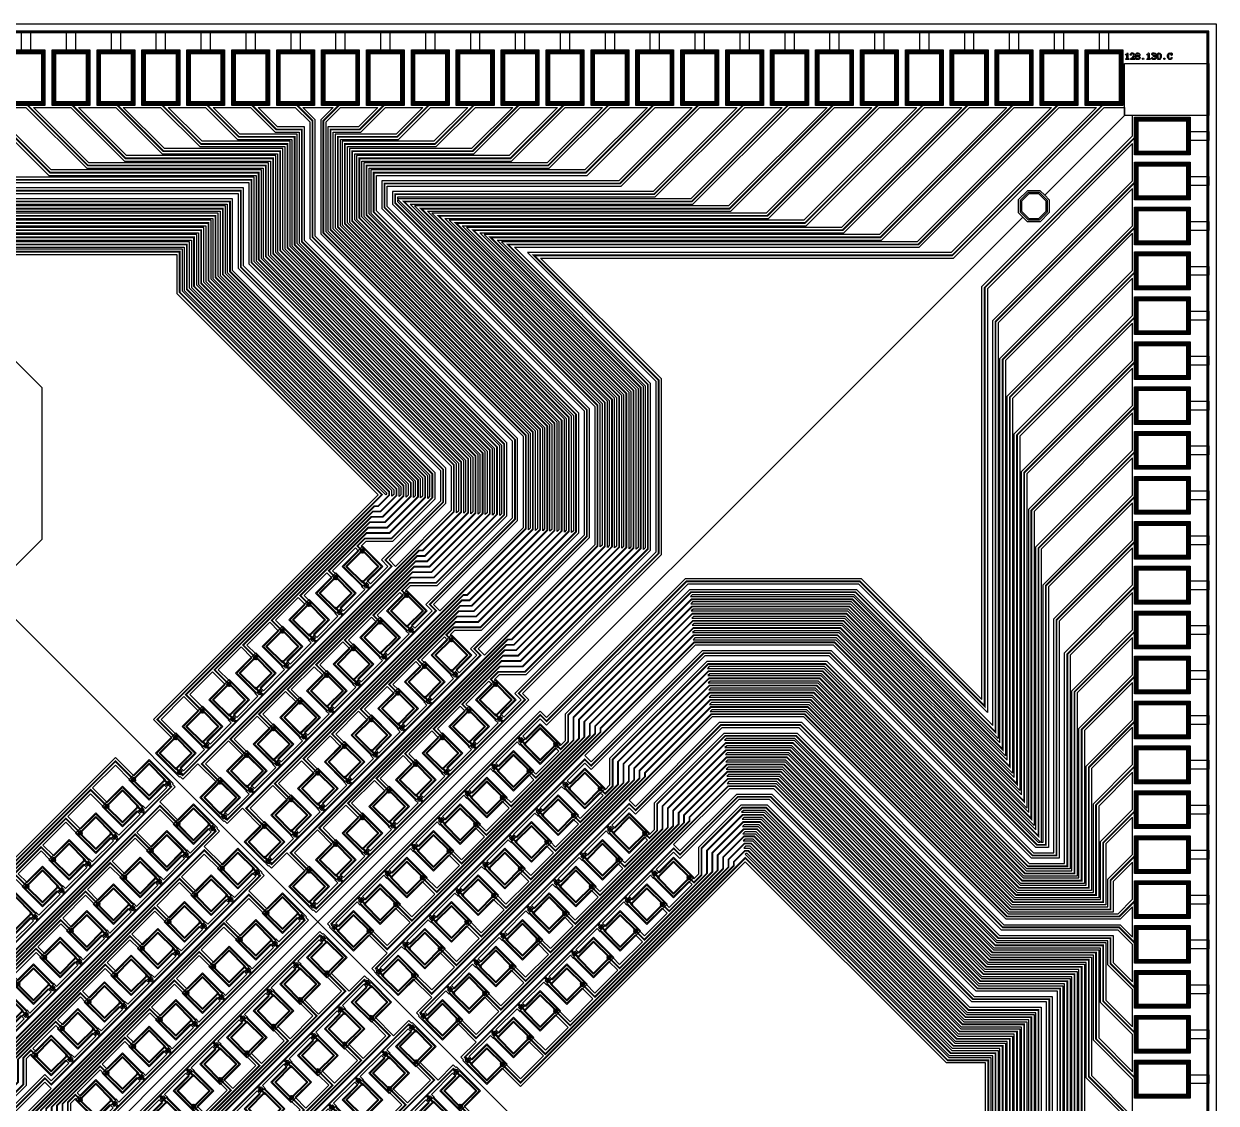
# Model space of a CAD drawing. Extents: x -87611 to 96139, y 77822 to 138139.
# Drawn here: x 74599 to 81237, y 81813 to 87822 of the extents above; entities that cross this region are included whole.
import ezdxf

# ---------------------------------------------------------------- set-up
doc = ezdxf.new("R2010")
doc.units = 0
doc.header["$MEASUREMENT"] = 0
doc.layers.get('0').update_dxf_attribs({"color": 6})
for name, color, linetype in [('L10D0 Abs', 4, 'Continuous'), ('L12D0 Etch', 190, 'Continuous'), ('L14D0 Au', 2, 'Continuous'), ('L15D0 PVIA', 7, 'Continuous'), ('L18D0 SU8', 7, 'Continuous'), ('L1D0 Plug', 200, 'Continuous'), ('L3D0 Base', 3, 'Continuous'), ('L4D0 Cntr', 1, 'Continuous'), ('L50D0 SiO2', 52, 'Continuous'), ('L7D0 DE', 42, 'Continuous'), ('L8D0 Wire', 5, 'Continuous'), ('L9D0 Cont', 30, 'Continuous')]:
    doc.layers.add(name, color=color, linetype=linetype)

# ---------------------------------------------------------------- blocks, each defined once
blk = doc.blocks.new('_PRBE_BTM')
at = {"layer": 'L1D0 Plug'}
blk.add_lwpolyline([(-25, -12.5), (-25, 12.5), (-11, 12.5), (-11, -12.5)], close=True, dxfattribs=at)
at = {"layer": 'L3D0 Base'}
for points in [[(-55, 2.5), (-45, 2.5), (-45, -2.5), (-55, -2.5)], [(-3.75, -5), (-8.75, -2.5), (-45, -2.5), (-45, 2.5), (-8.75, 2.5), (-3.75, 5), (0, 5), (0, -5)]]:
    blk.add_lwpolyline(points, close=True, dxfattribs=at)
at = {"layer": 'L9D0 Cont'}
blk.add_lwpolyline([(-20, -6.5), (-20, 6.5), (-16, 6.5), (-16, -6.5)], close=True, dxfattribs=at)
blk = doc.blocks.new('PIX130')
at = {"layer": 'L3D0 Base'}
blk.add_lwpolyline([(-65, -65), (-65, 65), (65, 65), (65, -65)], close=True, dxfattribs=at)
at = {"layer": 'L4D0 Cntr'}
blk.add_lwpolyline([(-63, -63), (-63, 63), (63, 63), (63, -63)], close=True, dxfattribs=at)
at = {"layer": 'L7D0 DE'}
blk.add_lwpolyline([(-80, -80), (-80, 80), (80, 80), (80, -80)], close=True, dxfattribs=at)
blk = doc.blocks.new('PIX130A')
at = {"layer": 'L10D0 Abs'}
blk.add_lwpolyline([(-61, -61), (-61, 61), (61, 61), (61, -61)], close=True, dxfattribs=at)
at = {"linetype": 'Continuous'}
blk.add_blockref('PIX130', (0, 0), dxfattribs=at)
blk = doc.blocks.new('_128SUB_TRCE130')
at = {"layer": 'L14D0 Au'}
for points in [[(-40, 1285), (-40, 1400), (-190, 1400), (-190, 1399.997), (-215, 1399.997), (-215, 1579.997), (-190, 1579.997), (-190, 1460), (-40, 1460), (-40, 1452.5), (-15, 1452.5), (-15, 1285)], [(-40, 1075), (-40, 1190), (-190, 1190), (-190, 1189.997), (-230, 1189.997), (-230, 1369.997), (-190, 1369.997), (-190, 1250), (-40, 1250), (-40, 1242.5), (-15, 1242.5), (-15, 1075)], [(-40, 865), (-40, 980), (-190, 980), (-190, 979.997), (-245, 979.997), (-245, 1159.997), (-190, 1159.997), (-190, 1040), (-40, 1040), (-40, 1032.5), (-15, 1032.5), (-15, 865)], [(-40, 655), (-40, 770), (-190, 770), (-190, 769.997), (-260, 769.997), (-260, 949.997), (-190, 949.997), (-190, 830), (-40, 830), (-40, 822.5), (-15, 822.5), (-15, 655)], [(-40, 445), (-40, 560), (-190, 560), (-190, 559.997), (-275, 559.997), (-275, 739.997), (-190, 739.997), (-190, 620), (-40, 620), (-40, 612.5), (-15, 612.5), (-15, 445)], [(-40, 235), (-40, 350), (-190, 350), (-190, 349.997), (-290, 349.997), (-290, 529.997), (-190, 529.997), (-190, 410), (-40, 410), (-40, 402.5), (-15, 402.5), (-15, 235)], [(-40, 25), (-40, 140), (-190, 140), (-190, 139.997), (-305, 139.997), (-305, 319.997), (-190, 319.997), (-190, 200), (-40, 200), (-40, 192.5), (-15, 192.5), (-15, 25)]]:
    blk.add_lwpolyline(points, close=True, dxfattribs=at)
at = {"layer": 'L3D0 Base', "const_width": 10}
blk.add_lwpolyline([(0, 0), (0, 1650), (-50, 1650), (-50, 1660)], dxfattribs=at)
at = {"layer": 'L8D0 Wire', "const_width": 10}
for points in [[(-188.223, 124.997), (-320, 124.997), (-320, 1834.3)], [(-188.223, 334.997), (-305, 334.997), (-305, 1819.3), (-290, 1834.3), (-290, 1844.3)], [(-188.223, 544.997), (-290, 544.997), (-290, 1791.874), (-260, 1821.874), (-260, 1831.874)], [(-188.223, 754.997), (-275, 754.997), (-275, 1764.447), (-230, 1809.447), (-230, 1819.447)], [(-188.223, 964.997), (-260, 964.997), (-260, 1737.021), (-200, 1797.021), (-200, 1807.021)], [(-188.223, 1174.997), (-245, 1174.997), (-245, 1709.594), (-170, 1784.594), (-170, 1794.594)], [(-188.223, 1384.997), (-230, 1384.997), (-230, 1682.168), (-140, 1772.168), (-140, 1782.168)], [(-188.223, 1594.997), (-215, 1594.997), (-215, 1654.742), (-110, 1759.742), (-110, 1769.742)]]:
    blk.add_lwpolyline(points, dxfattribs=at)
blk = doc.blocks.new('_128PRBE_TOP')
at = {"layer": 'L50D0 SiO2', "linetype": 'Continuous'}
blk.add_lwpolyline([(3.223, 10), (18.223, 10), (18.223, -10), (3.223, -10)], close=True, dxfattribs=at)
at = {"layer": 'L8D0 Wire'}
for points in [[(0, 5), (3.75, 5), (8.223, 0), (8.223, -5), (7.5, -5), (0, -5)], [(23.223, 0), (8.223, 0), (8.223, -5), (23.223, -5)]]:
    blk.add_lwpolyline(points, close=True, dxfattribs=at)
blk = doc.blocks.new('_128SUB130A')
at = {"linetype": 'Continuous'}
for name, p in [('_128SUB_TRCE130', (320, -1834.3)), ('PIX130A', (205, -299.3)), ('_128PRBE_TOP', (131.777, -239.303)), ('_PRBE_BTM', (315, -359.3)), ('PIX130A', (205, -509.3)), ('_128PRBE_TOP', (131.777, -449.303)), ('_PRBE_BTM', (315, -569.3)), ('PIX130A', (205, -719.3)), ('_128PRBE_TOP', (131.777, -659.303)), ('_PRBE_BTM', (315, -779.3)), ('PIX130A', (205, -929.3)), ('_128PRBE_TOP', (131.777, -869.303)), ('_PRBE_BTM', (315, -989.3)), ('PIX130A', (205, -1139.3)), ('_128PRBE_TOP', (131.777, -1079.303)), ('_PRBE_BTM', (315, -1199.3)), ('PIX130A', (205, -1349.3)), ('_128PRBE_TOP', (131.777, -1289.303)), ('_PRBE_BTM', (315, -1409.3)), ('PIX130A', (205, -1559.3)), ('_128PRBE_TOP', (131.777, -1499.303)), ('_PRBE_BTM', (315, -1619.3)), ('PIX130A', (205, -1769.3)), ('_128PRBE_TOP', (131.777, -1709.303)), ('_PRBE_BTM', (315, -1829.3))]:
    blk.add_blockref(name, p, dxfattribs=at)
blk = doc.blocks.new('_SU8_POST')
at = {"layer": 'L18D0 SU8'}
blk.add_lwpolyline([(-28.5, -68.5), (-68.5, -28.5), (-68.5, 28.5), (-28.5, 68.5), (28.5, 68.5), (68.5, 28.5), (68.5, -28.5), (28.5, -68.5)], close=True, dxfattribs=at)
at = {"layer": 'L3D0 Base'}
blk.add_lwpolyline([(-31.5, -76), (-76, -31.5), (-76, 31.5), (-31.5, 76), (31.5, 76), (76, 31.5), (76, -31.5), (31.5, -76)], close=True, dxfattribs=at)
blk = doc.blocks.new('128PAD')
at = {"layer": 'L14D0 Au'}
blk.add_lwpolyline([(-90, 10), (-90, 290), (90, 290), (90, 10)], close=True, dxfattribs=at)
at = {"layer": 'L15D0 PVIA'}
blk.add_lwpolyline([(-85, 15), (-85, 285), (85, 285), (85, 15)], close=True, dxfattribs=at)
at = {"layer": 'L3D0 Base'}
for points in [[(-25, 300), (-25, 410), (25, 410), (25, 300)], [(-100, 0), (-100, 300), (100, 300), (100, 0)]]:
    blk.add_lwpolyline(points, close=True, dxfattribs=at)
at = {"layer": 'L4D0 Cntr'}
blk.add_lwpolyline([(-95, 5), (-95, 295), (95, 295), (95, 5)], close=True, dxfattribs=at)
at = {"layer": 'L8D0 Wire'}
blk.add_lwpolyline([(-105, -5), (-105, 305), (105, 305), (105, -5)], close=True, dxfattribs=at)
blk = doc.blocks.new('_128PADS')
for p in [(-1625, 4550), (-1375, 4550), (-1125, 4550), (-875, 4550), (-625, 4550), (-375, 4550), (-125, 4550), (125, 4550), (375, 4550), (625, 4550), (875, 4550), (1125, 4550), (1375, 4550), (1625, 4550), (1875, 4550), (2125, 4550), (2375, 4550), (2625, 4550), (2875, 4550), (3125, 4550), (3375, 4550), (3625, 4550), (3875, 4550), (4125, 4550), (4375, 4550)]:
    blk.add_blockref('128PAD', p)
at = {"rotation": 270}
for p in [(4550, 4375), (4550, 4125), (4550, 3875), (4550, 3625), (4550, 3375), (4550, 3125), (4550, 2875), (4550, 2625), (4550, 2375), (4550, 2125), (4550, 1875), (4550, 1625), (4550, 1375), (4550, 1125), (4550, 875), (4550, 625), (4550, 375), (4550, 125), (4550, -125), (4550, -375), (4550, -625), (4550, -875)]:
    blk.add_blockref('128PAD', p, dxfattribs=at)
blk = doc.blocks.new('_128TRCE130')
at = {"layer": 'L14D0 Au'}
for points in [[(0, 0), (-1833.831, 1833.831), (-1535.918, 2131.744), (-1535.918, 2974.37), (-2131.744, 3570.196), (-2974.37, 3570.196), (-3272.283, 3272.283), (-3923.773, 3923.773), (-3898.57, 3948.975), (-3898.57, 4020.192), (-3948.975, 4070.598), (-4020.192, 4070.598), (-4045.395, 4045.395), (-4490, 4490), (-4490, 4535), (-4376.213, 4535), (-3557.601, 3716.388), (-785, 3716.388), (-785, 3499.154), (335.308, 2378.846), (-915.706, 1127.833), (-813.175, 1025.302), (-898.026, 940.452), (-791.96, 834.386), (-795.495, 830.85), (-771.453, 806.809), (-767.918, 810.344), (-753.069, 795.495), (-668.218, 880.345), (-565.688, 777.815), (-650.538, 692.965), (-544.472, 586.899), (-548.008, 583.363), (-523.966, 559.321), (-520.431, 562.857), (-505.581, 548.008), (-420.731, 632.858), (-318.201, 530.328), (-403.051, 445.477), (-296.985, 339.411), (-300.52, 335.876), (-276.479, 311.834), (-272.943, 315.37), (-258.094, 300.52), (-173.244, 385.371), (-70.713, 282.84), (-155.563, 197.99), (-49.497, 91.924), (-53.033, 88.388), (-28.991, 64.347), (-25.456, 67.882), (-10.607, 53.033), (1173.797, 1237.437), (1138.442, 1272.792), (1911.521, 2045.871), (1911.521, 3022.948), (1238.081, 3696.388), (3537.601, 3696.388), (4376.213, 4535), (4490, 4535), (4490, 4490), (4045.395, 4045.395), (4020.192, 4070.598), (3948.975, 4070.598), (3898.57, 4020.192), (3898.57, 3948.975), (3923.773, 3923.773)], [(377.734, 2378.846), (-755, 3511.58), (-755, 3746.388), (-3545.175, 3746.388), (-4333.787, 4535), (-4126.213, 4535), (-3347.601, 3756.388), (-745, 3756.388), (-745, 3515.722), (381.521, 2389.202), (381.521, 2382.633)], [(411.521, 2370.207), (411.521, 2401.628), (-715, 3528.149), (-715, 3786.388), (-3335.175, 3786.388), (-4083.787, 4535), (-3876.213, 4535), (-3137.601, 3796.388), (-705, 3796.388), (-705, 3532.291), (421.521, 2405.77), (421.521, 2380.207)], [(451.521, 2367.78), (451.521, 2418.197), (-675, 3544.717), (-675, 3826.388), (-3125.175, 3826.388), (-3833.787, 4535), (-3626.213, 4535), (-2927.601, 3836.388), (-665, 3836.388), (-665, 3548.859), (461.521, 2422.339), (461.521, 2377.78)], [(491.521, 2365.354), (491.521, 2434.765), (-635, 3561.286), (-635, 3866.388), (-2915.175, 3866.388), (-3583.787, 4535), (-3376.213, 4535), (-2717.601, 3876.388), (-625, 3876.388), (-625, 3565.428), (501.521, 2438.907), (501.521, 2375.354)], [(531.521, 2362.927), (531.521, 2451.334), (-595, 3577.854), (-595, 3906.388), (-2705.175, 3906.388), (-3333.787, 4535), (-3126.213, 4535), (-2507.601, 3916.388), (-585, 3916.388), (-585, 3581.997), (541.521, 2455.476), (541.521, 2372.927)], [(571.521, 2360.501), (571.521, 2467.902), (-555, 3594.423), (-555, 3946.388), (-2495.175, 3946.388), (-3083.787, 4535), (-2876.213, 4535), (-2297.601, 3956.388), (-545, 3956.388), (-545, 3598.565), (581.521, 2472.044), (581.521, 2370.501)], [(611.521, 2358.075), (611.521, 2484.471), (-515, 3610.991), (-515, 3986.388), (-2285.175, 3986.388), (-2833.787, 4535), (-2626.213, 4535), (-2087.601, 3996.388), (-505, 3996.388), (-505, 3615.134), (621.521, 2488.613), (621.521, 2368.075)], [(291.682, 1882.672), (274.004, 1900.349), (353.553, 1979.899), (247.487, 2085.965), (247.485, 2085.963), (240.414, 2093.034), (267.66, 2120.28), (416.152, 2120.28), (651.521, 2355.648), (651.521, 2501.039), (-475, 3627.56), (-475, 4026.388), (-2075.175, 4026.388), (-2583.787, 4535), (-2376.213, 4535), (-1897.601, 4056.388), (-445, 4056.388), (-445, 3639.986), (681.521, 2513.466), (681.521, 2343.222), (353.553, 2015.254), (388.909, 1979.899)], [(431.335, 1979.899), (395.98, 2015.254), (711.521, 2330.795), (711.521, 2525.892), (-415, 3652.413), (-415, 4086.388), (-1885.175, 4086.388), (-2333.787, 4535), (-2126.213, 4535), (-1707.601, 4116.388), (-385, 4116.388), (-385, 3664.839), (741.521, 2538.318), (741.521, 2290.085)], [(771.521, 2277.658), (771.521, 2550.745), (-355, 3677.266), (-355, 4146.388), (-1695.175, 4146.388), (-2083.787, 4535), (-1876.213, 4535), (-1497.601, 4156.388), (-345, 4156.388), (-345, 3681.408), (781.521, 2554.887), (781.521, 2287.658)], [(811.521, 2275.232), (811.521, 2567.313), (-315, 3693.834), (-315, 4186.388), (-1485.175, 4186.388), (-1833.787, 4535), (-1626.213, 4535), (-1287.601, 4196.388), (-305, 4196.388), (-305, 3697.976), (821.521, 2571.456), (821.521, 2285.232)], [(851.521, 2272.805), (851.521, 2583.882), (-275, 3710.403), (-275, 4226.388), (-1275.175, 4226.388), (-1583.787, 4535), (-1376.213, 4535), (-1077.601, 4236.388), (-265, 4236.388), (-265, 3714.545), (861.521, 2588.024), (861.521, 2282.805)], [(891.521, 2270.379), (891.521, 2600.45), (-235, 3726.971), (-235, 4266.388), (-1065.175, 4266.388), (-1333.787, 4535), (-1126.213, 4535), (-867.601, 4276.388), (-225, 4276.388), (-225, 3731.113), (901.521, 2604.593), (901.521, 2280.379)], [(931.521, 2267.953), (931.521, 2617.019), (-195, 3743.54), (-195, 4306.388), (-855.175, 4306.388), (-1083.787, 4535), (-876.213, 4535), (-657.601, 4316.388), (-185, 4316.388), (-185, 3747.682), (941.521, 2621.161), (941.521, 2277.953)], [(971.521, 2265.526), (971.521, 2633.588), (-155, 3760.108), (-155, 4346.388), (-645.175, 4346.388), (-833.787, 4535), (-626.213, 4535), (-447.601, 4356.388), (-145, 4356.388), (-145, 3764.251), (981.521, 2637.73), (981.521, 2275.526)], [(1011.521, 2263.1), (1011.521, 2650.156), (-115, 3776.677), (-115, 4386.388), (-435.175, 4386.388), (-583.787, 4535), (-376.213, 4535), (-237.601, 4396.388), (-105, 4396.388), (-105, 3780.819), (1021.521, 2654.298), (1021.521, 2273.1)], [(539.169, 1635.184), (521.491, 1652.862), (601.041, 1732.412), (494.975, 1838.478), (494.972, 1838.475), (487.901, 1845.546), (515.147, 1872.792), (663.64, 1872.792), (1051.521, 2260.673), (1051.521, 2666.725), (-75, 3793.245), (-75, 4426.388), (-225.175, 4426.388), (-333.787, 4535), (-126.213, 4535), (-45, 4453.787), (-45, 3805.672), (1081.521, 2679.151), (1081.521, 2248.247), (601.041, 1767.767), (636.396, 1732.412)], [(678.823, 1732.412), (643.467, 1767.767), (1111.521, 2235.821), (1111.521, 2691.577), (-15, 3818.098), (-15, 4466.213), (-83.787, 4535), (83.787, 4535), (15, 4466.213), (15, 3830.525), (1141.521, 2704.004), (1141.521, 2195.11)], [(1171.521, 2182.684), (1171.521, 2716.43), (45, 3842.951), (45, 4453.787), (126.213, 4535), (333.787, 4535), (225.175, 4426.388), (55, 4426.388), (55, 3847.093), (1181.521, 2720.572), (1181.521, 2192.684)], [(1211.521, 2180.257), (1211.521, 2732.999), (85, 3859.52), (85, 4396.388), (237.601, 4396.388), (376.213, 4535), (583.787, 4535), (435.175, 4386.388), (95, 4386.388), (95, 3863.662), (1221.521, 2737.141), (1221.521, 2190.257)], [(1251.521, 2177.831), (1251.521, 2749.567), (125, 3876.088), (125, 4356.388), (447.601, 4356.388), (626.213, 4535), (833.787, 4535), (645.175, 4346.388), (135, 4346.388), (135, 3880.23), (1261.521, 2753.709), (1261.521, 2187.831)], [(1291.521, 2175.404), (1291.521, 2766.136), (165, 3892.657), (165, 4316.388), (657.601, 4316.388), (876.213, 4535), (1083.787, 4535), (855.175, 4306.388), (175, 4306.388), (175, 3896.799), (1301.521, 2770.278), (1301.521, 2185.404)], [(1331.521, 2172.978), (1331.521, 2782.704), (205, 3909.225), (205, 4276.388), (867.601, 4276.388), (1126.213, 4535), (1333.787, 4535), (1065.175, 4266.388), (215, 4266.388), (215, 3913.367), (1341.521, 2786.847), (1341.521, 2182.978)], [(1371.521, 2170.551), (1371.521, 2799.273), (245, 3925.794), (245, 4236.388), (1077.601, 4236.388), (1376.213, 4535), (1583.787, 4535), (1275.175, 4226.388), (255, 4226.388), (255, 3929.936), (1381.521, 2803.415), (1381.521, 2180.551)], [(1411.521, 2168.125), (1411.521, 2815.842), (285, 3942.362), (285, 4196.388), (1287.601, 4196.388), (1626.213, 4535), (1833.787, 4535), (1485.175, 4186.388), (295, 4186.388), (295, 3946.504), (1421.521, 2819.984), (1421.521, 2178.125)], [(786.656, 1387.697), (768.979, 1405.375), (848.528, 1484.924), (742.462, 1590.99), (742.46, 1590.988), (735.389, 1598.059), (762.635, 1625.305), (911.127, 1625.305), (1451.521, 2165.699), (1451.521, 2832.41), (325, 3958.931), (325, 4156.388), (1497.601, 4156.388), (1876.213, 4535), (2083.787, 4535), (1675.175, 4126.388), (355, 4126.388), (355, 3971.357), (1481.521, 2844.836), (1481.521, 2153.272), (848.528, 1520.28), (883.883, 1484.924)], [(926.31, 1484.924), (890.955, 1520.28), (1511.521, 2140.846), (1511.521, 2857.263), (385, 3983.784), (385, 4096.388), (1687.601, 4096.388), (2126.213, 4535), (2333.787, 4535), (1865.175, 4066.388), (415, 4066.388), (415, 3996.21), (1541.521, 2869.689), (1541.521, 2100.135)], [(445, 4026.388), (445, 4036.388), (1877.601, 4036.388), (2376.213, 4535), (2583.787, 4535), (2075.175, 4026.388)], [(1611.521, 2085.282), (1611.521, 2898.684), (513.817, 3996.388), (2087.601, 3996.388), (2626.213, 4535), (2833.787, 4535), (2285.175, 3986.388), (537.959, 3986.388), (1621.521, 2902.826), (1621.521, 2095.282)], [(1651.521, 2082.856), (1651.521, 2915.253), (610.386, 3956.388), (2297.601, 3956.388), (2876.213, 4535), (3083.787, 4535), (2495.175, 3946.388), (634.528, 3946.388), (1661.521, 2919.395), (1661.521, 2092.856)], [(1691.521, 2080.43), (1691.521, 2931.821), (706.954, 3916.388), (2507.601, 3916.388), (3126.213, 4535), (3333.787, 4535), (2705.175, 3906.388), (731.097, 3906.388), (1701.521, 2935.963), (1701.521, 2090.43)], [(1731.521, 2078.003), (1731.521, 2948.39), (803.523, 3876.388), (2717.601, 3876.388), (3376.213, 4535), (3583.787, 4535), (2915.175, 3866.388), (827.665, 3866.388), (1741.521, 2952.532), (1741.521, 2088.003)], [(1771.521, 2075.577), (1771.521, 2964.958), (900.092, 3836.388), (2927.601, 3836.388), (3626.213, 4535), (3833.787, 4535), (3125.175, 3826.388), (924.234, 3826.388), (1781.521, 2969.101), (1781.521, 2085.577)], [(1034.144, 1140.21), (1016.466, 1157.887), (1096.016, 1237.437), (989.949, 1343.503), (989.947, 1343.5), (982.876, 1350.571), (1010.122, 1377.818), (1158.614, 1377.818), (1851.521, 2070.724), (1851.521, 2998.095), (1093.229, 3756.388), (3347.601, 3756.388), (4126.213, 4535), (4333.787, 4535), (3525.175, 3726.388), (1165.655, 3726.388), (1881.521, 3010.522), (1881.521, 2058.298), (1096.016, 1272.792), (1131.371, 1237.437)], [(1811.521, 2073.15), (1811.521, 2981.527), (996.66, 3796.388), (3137.601, 3796.388), (3876.213, 4535), (4083.787, 4535), (3335.175, 3786.388), (1020.802, 3786.388), (1821.521, 2985.669), (1821.521, 2083.15)], [(1571.521, 2087.709), (1571.521, 2882.116), (445, 4008.637), (445, 4022.779), (1581.521, 2886.258), (1581.521, 2097.709)]]:
    blk.add_lwpolyline(points, close=True, dxfattribs=at)
at = {"layer": 'L3D0 Base', "const_width": 10}
for points in [[(-2375, 4555), (-1891.388, 4071.388), (-430, 4071.388), (-430, 3646.2), (696.521, 2519.679), (696.521, 2337.009), (374.767, 2015.254)], [(-125, 4555), (-30, 4460), (-30, 3811.885), (1096.521, 2685.364), (1096.521, 2242.034), (622.254, 1767.767)], [(2125, 4555), (1681.388, 4111.388), (370, 4111.388), (370, 3977.571), (1496.521, 2851.05), (1496.521, 2147.059), (869.741, 1520.28)], [(4375, 4555), (3531.388, 3711.388), (1201.868, 3711.388), (1896.521, 3016.735), (1896.521, 2052.084), (1117.229, 1272.792)]]:
    blk.add_lwpolyline(points, dxfattribs=at)
at = {"layer": 'L8D0 Wire', "const_width": 10}
for points in [[(-4375, 4555), (-3551.388, 3731.388), (-770, 3731.388), (-770, 3505.367), (356.521, 2378.846), (314.167, 2336.493)], [(-4125, 4555), (-3341.388, 3771.388), (-730, 3771.388), (-730, 3521.936), (396.521, 2395.415), (396.521, 2376.42), (335.381, 2315.28)], [(-3875, 4555), (-3131.388, 3811.388), (-690, 3811.388), (-690, 3538.504), (436.521, 2411.983), (436.521, 2373.993), (347.807, 2285.28)], [(-3625, 4555), (-2921.388, 3851.388), (-650, 3851.388), (-650, 3555.073), (476.521, 2428.552), (476.521, 2371.567), (360.233, 2255.28)], [(-3375, 4555), (-2711.388, 3891.388), (-610, 3891.388), (-610, 3571.641), (516.521, 2445.12), (516.521, 2369.141), (372.66, 2225.28)], [(-3125, 4555), (-2501.388, 3931.388), (-570, 3931.388), (-570, 3588.21), (556.521, 2461.689), (556.521, 2366.714), (385.086, 2195.28)], [(-2875, 4555), (-2291.388, 3971.388), (-530, 3971.388), (-530, 3604.778), (596.521, 2478.257), (596.521, 2364.288), (397.513, 2165.28)], [(-2625, 4555), (-2081.388, 4011.388), (-490, 4011.388), (-490, 3621.347), (636.521, 2494.826), (636.521, 2361.861), (409.939, 2135.28)], [(-2125, 4555), (-1701.388, 4131.388), (-370, 4131.388), (-370, 3671.052), (756.521, 2544.532), (756.521, 2283.871), (561.655, 2089.005)], [(-1875, 4555), (-1491.388, 4171.388), (-330, 4171.388), (-330, 3687.621), (796.521, 2561.1), (796.521, 2281.445), (582.868, 2067.792)], [(-1625, 4555), (-1281.388, 4211.388), (-290, 4211.388), (-290, 3704.19), (836.521, 2577.669), (836.521, 2279.019), (595.294, 2037.792)], [(-1375, 4555), (-1071.388, 4251.388), (-250, 4251.388), (-250, 3720.758), (876.521, 2594.237), (876.521, 2276.592), (607.721, 2007.792)], [(-1125, 4555), (-861.388, 4291.388), (-210, 4291.388), (-210, 3737.327), (916.521, 2610.806), (916.521, 2274.166), (620.147, 1977.792)], [(-875, 4555), (-651.388, 4331.388), (-170, 4331.388), (-170, 3753.895), (956.521, 2627.374), (956.521, 2271.739), (632.574, 1947.792)], [(-625, 4555), (-441.388, 4371.388), (-130, 4371.388), (-130, 3770.464), (996.521, 2643.943), (996.521, 2269.313), (645, 1917.792)], [(-375, 4555), (-231.388, 4411.388), (-90, 4411.388), (-90, 3787.032), (1036.521, 2660.511), (1036.521, 2266.887), (657.426, 1887.792)], [(125, 4555), (30, 4460), (30, 3836.738), (1156.521, 2710.217), (1156.521, 2188.897), (809.142, 1841.518)], [(375, 4555), (231.388, 4411.388), (70, 4411.388), (70, 3853.306), (1196.521, 2726.786), (1196.521, 2186.47), (830.355, 1820.305)], [(625, 4555), (441.388, 4371.388), (110, 4371.388), (110, 3869.875), (1236.521, 2743.354), (1236.521, 2184.044), (842.782, 1790.305)], [(875, 4555), (651.388, 4331.388), (150, 4331.388), (150, 3886.444), (1276.521, 2759.923), (1276.521, 2181.618), (855.208, 1760.305)], [(1125, 4555), (861.388, 4291.388), (190, 4291.388), (190, 3903.012), (1316.521, 2776.491), (1316.521, 2179.191), (867.635, 1730.305)], [(1375, 4555), (1071.388, 4251.388), (230, 4251.388), (230, 3919.581), (1356.521, 2793.06), (1356.521, 2176.765), (880.061, 1700.305)], [(1625, 4555), (1281.388, 4211.388), (270, 4211.388), (270, 3936.149), (1396.521, 2809.628), (1396.521, 2174.338), (892.487, 1670.305)], [(1875, 4555), (1491.388, 4171.388), (310, 4171.388), (310, 3952.718), (1436.521, 2826.197), (1436.521, 2171.912), (904.914, 1640.305)], [(2375, 4555), (1871.388, 4051.388), (430, 4051.388), (430, 4002.423), (1556.521, 2875.902), (1556.521, 2093.922), (1056.63, 1594.031)], [(2625, 4555), (2081.388, 4011.388), (477.604, 4011.388), (1596.521, 2892.471), (1596.521, 2091.496), (1077.843, 1572.818)], [(2875, 4555), (2291.388, 3971.388), (574.173, 3971.388), (1636.521, 2909.04), (1636.521, 2089.069), (1090.269, 1542.818)], [(3125, 4555), (2501.388, 3931.388), (670.741, 3931.388), (1676.521, 2925.608), (1676.521, 2086.643), (1102.696, 1512.818)], [(3375, 4555), (2711.388, 3891.388), (767.31, 3891.388), (1716.521, 2942.177), (1716.521, 2084.216), (1115.122, 1482.818)], [(3625, 4555), (2921.388, 3851.388), (863.878, 3851.388), (1756.521, 2958.745), (1756.521, 2081.79), (1127.548, 1452.818)], [(3875, 4555), (3131.388, 3811.388), (960.447, 3811.388), (1796.521, 2975.314), (1796.521, 2079.364), (1139.975, 1422.818)], [(4125, 4555), (3341.388, 3771.388), (1057.015, 3771.388), (1836.521, 2991.882), (1836.521, 2076.937), (1152.401, 1392.818)]]:
    blk.add_lwpolyline(points, dxfattribs=at)
blk = doc.blocks.new('$128_130_C')
at = {"layer": 'L12D0 Etch'}
blk.add_lwpolyline([(0, 0), (0, 9950), (50, 9950), (50, 50), (9950, 50), (9950, 9950), (0, 9950), (0, 10000), (10000, 10000), (10000, 0)], close=True, dxfattribs=at)
at = {"layer": 'L14D0 Au'}
blk.add_lwpolyline([(9490, 9490), (9490, 9780), (9960, 9780), (9960, 9490)], close=True, dxfattribs=at)
at = {"layer": 'L3D0 Base'}
for points in [[(0, 0), (0, 9960), (40, 9960), (40, 40), (9960, 40), (9960, 9960), (0, 9960), (0, 10000), (10000, 10000), (10000, 0)], [(9498.425, 9801.441), (9495.719, 9803.471), (9498.425, 9806.177), (9503.162, 9806.177), (9503.162, 9828.505), (9495.719, 9829.182), (9497.749, 9831.212), (9501.808, 9833.918), (9503.838, 9836.625), (9505.868, 9837.978), (9507.898, 9835.272), (9507.898, 9806.177), (9512.634, 9806.177), (9513.311, 9805.5), (9514.664, 9805.5), (9514.664, 9803.471), (9512.634, 9801.441)], [(9497.749, 9826.476), (9495.719, 9829.182), (9503.162, 9828.505), (9498.425, 9827.152)], [(9524.813, 9825.122), (9523.46, 9825.799), (9522.107, 9827.829), (9523.46, 9833.242), (9525.49, 9835.272), (9529.55, 9837.978), (9533.609, 9837.978), (9539.022, 9837.301), (9542.405, 9835.272), (9532.933, 9833.918), (9529.55, 9832.565), (9527.52, 9829.859), (9528.196, 9827.829), (9526.843, 9825.799)], [(9524.813, 9801.441), (9522.107, 9803.471), (9523.46, 9805.5), (9535.639, 9816.326), (9539.699, 9821.063), (9541.729, 9825.122), (9541.729, 9826.476), (9539.699, 9831.212), (9539.022, 9831.888), (9534.286, 9833.918), (9532.933, 9833.918), (9542.405, 9835.272), (9545.112, 9830.535), (9546.465, 9826.476), (9545.112, 9821.739), (9542.405, 9817.003), (9540.375, 9814.973), (9536.316, 9811.59), (9530.903, 9806.177), (9530.226, 9806.177), (9546.465, 9805.5), (9546.465, 9804.147), (9545.788, 9802.117), (9543.758, 9801.441)], [(9564.057, 9800.764), (9558.644, 9802.117), (9555.261, 9804.147), (9564.057, 9805.5), (9568.793, 9806.854), (9569.47, 9807.53), (9571.5, 9811.59), (9571.5, 9812.267), (9569.47, 9817.003), (9564.734, 9818.356), (9564.057, 9818.356), (9557.291, 9820.386), (9557.967, 9821.063), (9553.908, 9823.769), (9553.908, 9824.446), (9551.878, 9828.505), (9553.908, 9833.242), (9555.261, 9835.272), (9564.057, 9833.918), (9558.644, 9832.565), (9556.614, 9828.505), (9558.644, 9824.446), (9564.057, 9823.092), (9569.47, 9821.063), (9573.53, 9817.68), (9574.206, 9817.003), (9576.236, 9812.267), (9576.236, 9811.59), (9574.883, 9806.854), (9572.853, 9804.147), (9568.117, 9801.441)], [(9569.47, 9821.063), (9564.057, 9823.092), (9568.793, 9824.446), (9570.823, 9828.505), (9568.793, 9832.565), (9564.057, 9833.918), (9555.261, 9835.272), (9559.997, 9837.978), (9564.057, 9837.978), (9568.793, 9837.301), (9572.176, 9835.272), (9574.883, 9831.212), (9575.559, 9828.505), (9574.206, 9824.446)], [(9616.833, 9801.441), (9614.127, 9803.471), (9616.833, 9806.177), (9621.569, 9806.177), (9621.569, 9828.505), (9614.127, 9829.182), (9616.156, 9831.212), (9620.216, 9833.918), (9622.246, 9836.625), (9624.276, 9837.978), (9626.306, 9835.272), (9626.306, 9806.177), (9631.042, 9806.177), (9631.719, 9805.5), (9633.072, 9805.5), (9633.072, 9803.471), (9631.042, 9801.441)], [(9616.156, 9826.476), (9614.127, 9829.182), (9621.569, 9828.505), (9616.833, 9827.152)], [(9644.574, 9827.829), (9642.544, 9828.505), (9641.868, 9831.212), (9643.898, 9835.948), (9652.694, 9833.918), (9647.281, 9832.565), (9647.281, 9831.212), (9646.604, 9828.505)], [(9661.49, 9804.147), (9652.694, 9805.5), (9657.43, 9806.854), (9658.107, 9807.53), (9660.136, 9811.59), (9658.107, 9816.326), (9654.047, 9818.356), (9649.987, 9818.356), (9647.281, 9821.063), (9648.634, 9823.092), (9652.017, 9823.092), (9656.753, 9825.122), (9658.783, 9829.859), (9657.43, 9832.565), (9652.694, 9833.918), (9643.898, 9835.948), (9644.574, 9835.948), (9649.311, 9837.978), (9652.694, 9837.978), (9658.107, 9837.301), (9660.813, 9835.948), (9663.52, 9831.212), (9663.52, 9829.859), (9662.166, 9824.446), (9659.46, 9821.063), (9663.52, 9817.68), (9663.52, 9817.003), (9664.873, 9812.267), (9664.873, 9811.59), (9663.52, 9806.854)], [(9682.465, 9800.764), (9677.728, 9802.117), (9673.669, 9806.177), (9671.639, 9810.913), (9670.286, 9816.326), (9670.286, 9819.709), (9670.962, 9825.122), (9672.316, 9830.535), (9673.669, 9833.242), (9677.728, 9836.625), (9682.465, 9833.918), (9678.405, 9831.888), (9677.052, 9829.859), (9675.022, 9825.122), (9675.022, 9820.386), (9675.699, 9814.296), (9677.052, 9809.56), (9680.435, 9805.5), (9682.465, 9805.5), (9686.524, 9802.117)], [(9686.524, 9802.117), (9682.465, 9805.5), (9686.524, 9807.53), (9687.878, 9809.56), (9689.231, 9814.296), (9689.908, 9820.386), (9689.231, 9825.799), (9687.201, 9829.859), (9683.818, 9833.918), (9682.465, 9833.918), (9677.728, 9836.625), (9682.465, 9837.978), (9686.524, 9837.301), (9690.584, 9833.242), (9693.291, 9828.505), (9693.967, 9823.092), (9694.644, 9819.709), (9693.967, 9813.62), (9691.937, 9808.884), (9690.584, 9806.177)], [(9733.888, 9805.5), (9733.211, 9806.177), (9730.505, 9810.913), (9729.151, 9815.65), (9729.151, 9825.122), (9731.181, 9830.535), (9733.211, 9833.242), (9737.271, 9836.625), (9741.33, 9837.978), (9742.684, 9837.978), (9747.42, 9837.301), (9749.45, 9835.948), (9754.186, 9835.272), (9742.684, 9833.918), (9738.624, 9831.888), (9736.594, 9829.859), (9734.564, 9825.122), (9733.888, 9819.709), (9734.564, 9813.62), (9736.594, 9809.56), (9739.977, 9805.5)], [(9751.48, 9824.446), (9750.126, 9825.122), (9749.45, 9825.799), (9749.45, 9827.152), (9747.42, 9831.888), (9746.743, 9831.888), (9742.684, 9833.918), (9754.186, 9835.272), (9754.186, 9825.799), (9753.509, 9825.122)], [(9754.186, 9835.272), (9749.45, 9835.948), (9750.126, 9836.625), (9750.126, 9837.301), (9752.156, 9837.978)], [(9546.465, 9805.5), (9530.226, 9806.177), (9541.729, 9806.177), (9541.729, 9808.207), (9543.758, 9808.884), (9545.788, 9808.207)], [(9555.261, 9804.147), (9551.878, 9808.884), (9551.201, 9811.59), (9553.231, 9817.003), (9553.231, 9817.68), (9557.291, 9820.386), (9564.057, 9818.356), (9558.644, 9817.003), (9557.967, 9817.003), (9555.938, 9812.267), (9557.967, 9807.53), (9558.644, 9807.53), (9563.38, 9805.5), (9564.057, 9805.5)], [(9593.151, 9801.441), (9590.445, 9802.794), (9589.768, 9805.5), (9590.445, 9808.207), (9593.151, 9809.56), (9595.858, 9808.207), (9597.211, 9805.5), (9596.535, 9802.794)], [(9652.694, 9800.764), (9647.281, 9801.441), (9643.898, 9803.471), (9640.515, 9807.53), (9640.515, 9809.56), (9641.191, 9812.267), (9643.221, 9812.943), (9645.251, 9812.267), (9645.928, 9810.237), (9645.251, 9808.207), (9648.634, 9806.177), (9652.694, 9805.5), (9661.49, 9804.147), (9657.43, 9801.441)], [(9712.236, 9801.441), (9709.529, 9802.794), (9708.176, 9805.5), (9709.529, 9808.207), (9712.236, 9809.56), (9714.942, 9808.207), (9715.619, 9805.5), (9714.942, 9802.794)], [(9742.684, 9800.764), (9737.947, 9802.117), (9733.888, 9805.5), (9742.684, 9805.5), (9747.42, 9806.854), (9749.45, 9811.59), (9751.48, 9813.62), (9754.186, 9811.59), (9752.833, 9806.854), (9750.803, 9804.147), (9746.743, 9801.441)]]:
    blk.add_lwpolyline(points, close=True, dxfattribs=at)
at = {"layer": 'L4D0 Cntr'}
blk.add_lwpolyline([(0, 0), (0, 9955), (45, 9955), (45, 45), (9955, 45), (9955, 9955), (0, 9955), (0, 10000), (10000, 10000), (10000, 0)], close=True, dxfattribs=at)
at = {"layer": 'L7D0 DE'}
blk.add_lwpolyline([(0, 0), (0, 9960), (40, 9960), (40, 40), (9960, 40), (9960, 9960), (0, 9960), (0, 10000), (10000, 10000), (10000, 0)], close=True, dxfattribs=at)
for name in ['_128PADS', '_128TRCE130']:
    blk.add_blockref(name, (5000, 5000))
at = {"yscale": -1}
for name, p, rotation in [('_128TRCE130', (5000, 5000), 270), ('_128TRCE130', (5000, 5000), 90), ('_SU8_POST', (8984.584, 8984.584), 135), ('_128SUB130A', (6594.031, 6056.63), 135), ('_128SUB130A', (6841.518, 5809.142), 135), ('_128SUB130A', (2663.507, 4685.833), 315), ('_128SUB130A', (7089.005, 5561.655), 135), ('_128SUB130A', (2910.995, 4438.345), 315), ('_128SUB130A', (7336.493, 5314.167), 135), ('_128SUB130A', (3158.482, 4190.858), 315), ('_128SUB130A', (3405.969, 3943.37), 315)]:
    blk.add_blockref(name, p, dxfattribs=dict(at, rotation=rotation))
for name, p, rotation in [('_128SUB130A', (5314.167, 7336.493), 315), ('_128SUB130A', (5561.655, 7089.005), 315), ('_128SUB130A', (5809.142, 6841.518), 315), ('_128SUB130A', (6056.63, 6594.031), 315), ('_128TRCE130', (5000, 5000), 180), ('_128SUB130A', (3943.37, 3405.969), 135), ('_128SUB130A', (4190.858, 3158.482), 135), ('_128SUB130A', (4438.345, 2910.995), 135), ('_128SUB130A', (4685.833, 2663.507), 135)]:
    blk.add_blockref(name, p, dxfattribs=dict(rotation=rotation))

msp = doc.modelspace()

# ---------------------------------------------------------------- block references
msp.add_blockref('$128_130_C', (71236.9, 77821.7))

doc.saveas('drawing.dxf')
